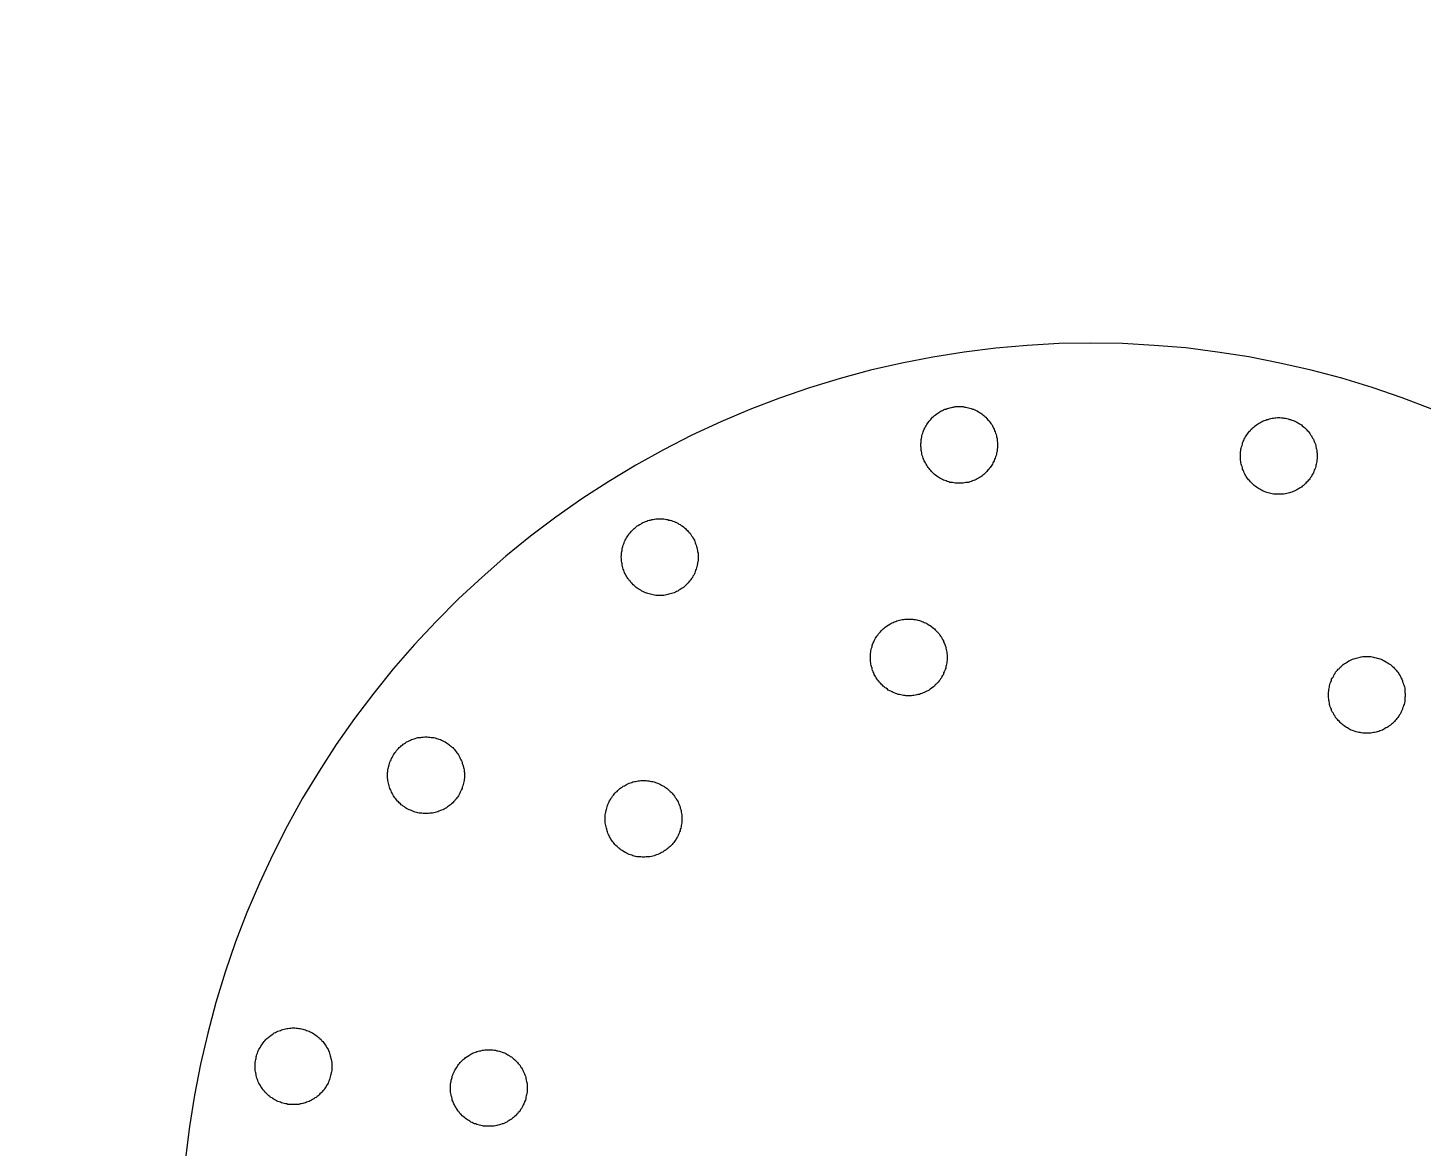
# Model space of a CAD drawing. Extents: x 1225654 to 1325654, y 924838 to 1022543.
# Drawn here: x 1267593 to 1268693, y 1012369 to 1013252 of the extents above; entities that cross this region are included whole.
import ezdxf

# ---------------------------------------------------------------- set-up
doc = ezdxf.new("R2010")
doc.units = 13

msp = doc.modelspace()

# ---------------------------------------------------------------- linework, layer by layer
msp.add_lwpolyline([(1260678.3, 924838.4), (1290630.1, 924838.4, 6.524121)], format="xyb", close=True)
msp.add_lwpolyline([(1260678.3, 924838.4), (1290630.1, 924838.4, 6.524121)], format="xyb", close=True)
msp.add_lwpolyline([(1268700.2, 1012951.2), (1268676.7, 1012960.2), (1268653.1, 1012968.3), (1268629.1, 1012975.7), (1268605, 1012982.2), (1268580.4, 1012987.7), (1268555.9, 1012992.6), (1268531.2, 1012996.4), (1268506.2, 1012999.6), (1268481.2, 1013001.6), (1268456.3, 1013003), (1268431.3, 1013003.4), (1268406.3, 1013003), (1268381.1, 1013001.6), (1268356.4, 1012999.4), (1268331.4, 1012996.4), (1268306.6, 1012992.4), (1268282.1, 1012987.7), (1268257.6, 1012982), (1268233.5, 1012975.5), (1268209.4, 1012968.1), (1268185.8, 1012960), (1268162.4, 1012951), (1268139.5, 1012941.3), (1268116.7, 1012930.7), (1268094.3, 1012919.3), (1268072.4, 1012907.1), (1268051.1, 1012894.3), (1268029.9, 1012880.6), (1268009.4, 1012866.2), (1267989.4, 1012851.1), (1267970, 1012835.4), (1267951.2, 1012818.9), (1267932.7, 1012801.8), (1267914.9, 1012784), (1267898, 1012765.8), (1267881.4, 1012746.9), (1267865.7, 1012727.3), (1267850.6, 1012707.5), (1267836.2, 1012686.8), (1267822.7, 1012665.9), (1267809.6, 1012644.5), (1267797.5, 1012622.5), (1267786.2, 1012600.2), (1267775.7, 1012577.5), (1267765.7, 1012554.5), (1267756.7, 1012531.2), (1267748.6, 1012507.3), (1267741.2, 1012483.4), (1267734.9, 1012459.1), (1267729.1, 1012434.9), (1267724.3, 1012410.3), (1267720.5, 1012385.5), (1267717.4, 1012360.6)])
for points in [[(1268357.7, 1012923.1), (1268357.7, 1012921.9), (1268357.7, 1012921.1), (1268357.5, 1012919.9), (1268357.5, 1012918.8), (1268357.3, 1012917.9), (1268357, 1012916.8), (1268356.8, 1012915.7), (1268356.6, 1012914.7), (1268356.1, 1012913.7), (1268355.9, 1012912.7), (1268355.4, 1012911.8), (1268355, 1012910.7), (1268354.6, 1012909.8), (1268354.1, 1012908.9), (1268353.7, 1012908), (1268353.2, 1012907.1), (1268352.5, 1012906.2), (1268351.8, 1012905.3), (1268351.2, 1012904.4), (1268350.8, 1012903.7), (1268349.8, 1012902.9), (1268349.2, 1012902.2), (1268348.5, 1012901.3), (1268347.8, 1012900.6), (1268346.9, 1012899.9), (1268346, 1012899.3), (1268345.3, 1012898.6), (1268344.4, 1012897.9), (1268343.6, 1012897.4), (1268342.6, 1012897), (1268341.7, 1012896.3), (1268340.8, 1012895.9), (1268339.7, 1012895.4), (1268338.8, 1012895), (1268337.9, 1012894.7), (1268336.8, 1012894.3), (1268335.9, 1012894.1), (1268334.8, 1012893.6), (1268333.8, 1012893.4), (1268332.8, 1012893.4), (1268331.6, 1012893.1), (1268330.7, 1012892.9), (1268329.6, 1012892.9), (1268328.5, 1012892.9), (1268327.6, 1012892.9), (1268326.5, 1012892.9), (1268325.3, 1012892.9), (1268324.4, 1012892.9), (1268323.3, 1012893.1), (1268322.2, 1012893.4), (1268321.3, 1012893.4), (1268320.1, 1012893.6), (1268319.3, 1012894.1), (1268318.1, 1012894.3), (1268317.2, 1012894.7), (1268316.1, 1012895), (1268315.2, 1012895.4), (1268314.3, 1012895.9), (1268313.2, 1012896.3), (1268312.2, 1012897), (1268311.4, 1012897.4), (1268310.5, 1012897.9), (1268309.8, 1012898.6), (1268308.9, 1012899.3), (1268308, 1012899.9), (1268307.3, 1012900.6), (1268306.4, 1012901.3), (1268305.7, 1012902.2), (1268305, 1012902.9), (1268304.4, 1012903.7), (1268303.7, 1012904.4), (1268303, 1012905.3), (1268302.4, 1012906.2), (1268301.9, 1012907.1), (1268301.3, 1012908), (1268300.8, 1012908.9), (1268300.4, 1012909.8), (1268299.9, 1012910.7), (1268299.4, 1012911.8), (1268299, 1012912.7), (1268298.8, 1012913.7), (1268298.3, 1012914.7), (1268298.1, 1012915.7), (1268297.9, 1012916.8), (1268297.7, 1012917.9), (1268297.4, 1012918.8), (1268297.4, 1012919.9), (1268297.4, 1012921.1), (1268297.2, 1012921.9), (1268297.2, 1012923.1), (1268297.2, 1012924.2), (1268297.4, 1012925.1), (1268297.4, 1012926.2), (1268297.4, 1012927.4), (1268297.7, 1012928.3), (1268297.9, 1012929.4), (1268298.1, 1012930.3), (1268298.3, 1012931.4), (1268298.8, 1012932.3), (1268299, 1012933.4), (1268299.4, 1012934.3), (1268299.9, 1012935.5), (1268300.4, 1012936.3), (1268300.8, 1012937.3), (1268301.3, 1012938.2), (1268301.9, 1012939.1), (1268302.4, 1012939.9), (1268303, 1012940.9), (1268303.7, 1012941.8), (1268304.4, 1012942.5), (1268305, 1012943.3), (1268305.7, 1012944), (1268306.4, 1012944.9), (1268307.3, 1012945.6), (1268308, 1012946.3), (1268308.9, 1012946.9), (1268309.8, 1012947.6), (1268310.5, 1012948.1), (1268311.4, 1012948.7), (1268312.2, 1012949.2), (1268313.2, 1012949.9), (1268314.3, 1012950.3), (1268315.2, 1012950.7), (1268316.1, 1012951.2), (1268317.2, 1012951.4), (1268318.1, 1012951.9), (1268319.3, 1012952.1), (1268320.1, 1012952.3), (1268321.3, 1012952.6), (1268322.2, 1012952.8), (1268323.3, 1012953), (1268324.4, 1012953.3), (1268325.3, 1012953.3), (1268326.5, 1012953.3), (1268327.6, 1012953.3), (1268328.5, 1012953.3), (1268329.6, 1012953.3), (1268330.7, 1012953.3), (1268331.6, 1012953), (1268332.8, 1012952.8), (1268333.8, 1012952.6), (1268334.8, 1012952.3), (1268335.9, 1012952.1), (1268336.8, 1012951.9), (1268337.9, 1012951.4), (1268338.8, 1012951.2), (1268339.7, 1012950.7), (1268340.8, 1012950.3), (1268341.7, 1012949.9), (1268342.6, 1012949.2), (1268343.6, 1012948.7), (1268344.4, 1012948.1), (1268345.3, 1012947.6), (1268346, 1012946.9), (1268346.9, 1012946.3), (1268347.8, 1012945.6), (1268348.5, 1012944.9), (1268349.2, 1012944), (1268349.8, 1012943.3), (1268350.8, 1012942.5), (1268351.2, 1012941.8), (1268351.8, 1012940.9), (1268352.5, 1012939.9), (1268353.2, 1012939.1), (1268353.7, 1012938.2), (1268354.1, 1012937.3), (1268354.6, 1012936.3), (1268355, 1012935.5), (1268355.4, 1012934.3), (1268355.9, 1012933.4), (1268356.1, 1012932.3), (1268356.6, 1012931.4), (1268356.8, 1012930.3), (1268357, 1012929.4), (1268357.3, 1012928.3), (1268357.5, 1012927.4), (1268357.5, 1012926.2), (1268357.7, 1012925.1), (1268357.7, 1012924.2), (1268357.7, 1012923.1), (1268357.7, 1012923.1)], [(1268609.7, 1012914.3), (1268609.7, 1012913.4), (1268609.7, 1012912.3), (1268609.5, 1012911.1), (1268609.5, 1012910.1), (1268609.2, 1012909.1), (1268609, 1012908), (1268608.8, 1012907.1), (1268608.6, 1012906), (1268608.4, 1012905.1), (1268607.9, 1012903.9), (1268607.5, 1012903.1), (1268607.2, 1012902.2), (1268606.8, 1012901), (1268606.1, 1012900.1), (1268605.6, 1012899.3), (1268605.2, 1012898.3), (1268604.6, 1012897.4), (1268603.9, 1012896.5), (1268603.4, 1012895.7), (1268602.7, 1012895), (1268602, 1012894.1), (1268601.2, 1012893.4), (1268600.5, 1012892.7), (1268599.8, 1012891.8), (1268598.9, 1012891.1), (1268598, 1012890.5), (1268597.4, 1012889.8), (1268596.4, 1012889.3), (1268595.5, 1012888.7), (1268594.6, 1012888.2), (1268593.8, 1012887.8), (1268592.8, 1012887.1), (1268591.7, 1012886.6), (1268590.8, 1012886.4), (1268589.9, 1012885.9), (1268588.8, 1012885.5), (1268587.9, 1012885.3), (1268586.8, 1012885.1), (1268585.9, 1012884.9), (1268584.7, 1012884.6), (1268583.6, 1012884.4), (1268582.7, 1012884.4), (1268581.6, 1012884.2), (1268580.4, 1012884.2), (1268579.6, 1012884.2), (1268578.4, 1012884.2), (1268577.3, 1012884.2), (1268576.4, 1012884.4), (1268575.3, 1012884.4), (1268574.2, 1012884.6), (1268573.2, 1012884.9), (1268572.2, 1012885.1), (1268571.2, 1012885.3), (1268570.1, 1012885.5), (1268569.2, 1012885.9), (1268568.1, 1012886.4), (1268567.2, 1012886.6), (1268566.3, 1012887.1), (1268565.4, 1012887.8), (1268564.5, 1012888.2), (1268563.6, 1012888.7), (1268562.7, 1012889.3), (1268561.8, 1012889.8), (1268560.9, 1012890.5), (1268560, 1012891.1), (1268559.3, 1012891.8), (1268558.4, 1012892.7), (1268557.8, 1012893.4), (1268557.1, 1012894.1), (1268556.4, 1012895), (1268555.7, 1012895.7), (1268555.1, 1012896.5), (1268554.4, 1012897.4), (1268553.9, 1012898.3), (1268553.2, 1012899.3), (1268552.8, 1012900.1), (1268552.3, 1012901), (1268551.9, 1012902.2), (1268551.5, 1012903.1), (1268551, 1012903.9), (1268550.8, 1012905.1), (1268550.6, 1012906), (1268550.1, 1012907.1), (1268549.9, 1012908), (1268549.6, 1012909.1), (1268549.6, 1012910.1), (1268549.4, 1012911.1), (1268549.4, 1012912.3), (1268549.2, 1012913.4), (1268549.2, 1012914.3), (1268549.2, 1012915.4), (1268549.4, 1012916.6), (1268549.4, 1012917.5), (1268549.6, 1012918.6), (1268549.6, 1012919.7), (1268549.9, 1012920.6), (1268550.1, 1012921.7), (1268550.6, 1012922.6), (1268550.8, 1012923.8), (1268551, 1012924.7), (1268551.5, 1012925.8), (1268551.9, 1012926.7), (1268552.3, 1012927.6), (1268552.8, 1012928.5), (1268553.2, 1012929.4), (1268553.9, 1012930.3), (1268554.4, 1012931.2), (1268555.1, 1012932.1), (1268555.7, 1012933), (1268556.4, 1012933.9), (1268557.1, 1012934.6), (1268557.8, 1012935.5), (1268558.4, 1012936.1), (1268559.3, 1012936.8), (1268560, 1012937.5), (1268560.9, 1012938.2), (1268561.8, 1012938.9), (1268562.7, 1012939.5), (1268563.6, 1012939.9), (1268564.5, 1012940.6), (1268565.4, 1012941.1), (1268566.3, 1012941.5), (1268567.2, 1012942), (1268568.1, 1012942.5), (1268569.2, 1012942.7), (1268570.1, 1012943.1), (1268571.2, 1012943.3), (1268572.2, 1012943.8), (1268573.2, 1012944), (1268574.2, 1012944.2), (1268575.3, 1012944.2), (1268576.4, 1012944.5), (1268577.3, 1012944.5), (1268578.4, 1012944.7), (1268579.6, 1012944.7), (1268580.4, 1012944.7), (1268581.6, 1012944.5), (1268582.7, 1012944.5), (1268583.6, 1012944.2), (1268584.7, 1012944.2), (1268585.9, 1012944), (1268586.8, 1012943.8), (1268587.9, 1012943.3), (1268588.8, 1012943.1), (1268589.9, 1012942.7), (1268590.8, 1012942.5), (1268591.7, 1012942), (1268592.8, 1012941.5), (1268593.8, 1012941.1), (1268594.6, 1012940.6), (1268595.5, 1012939.9), (1268596.4, 1012939.5), (1268597.4, 1012938.9), (1268598, 1012938.2), (1268598.9, 1012937.5), (1268599.8, 1012936.8), (1268600.5, 1012936.1), (1268601.2, 1012935.5), (1268602, 1012934.6), (1268602.7, 1012933.9), (1268603.4, 1012933), (1268603.9, 1012932.1), (1268604.6, 1012931.2), (1268605.2, 1012930.3), (1268605.6, 1012929.4), (1268606.1, 1012928.5), (1268606.8, 1012927.6), (1268607.2, 1012926.7), (1268607.5, 1012925.8), (1268607.9, 1012924.7), (1268608.4, 1012923.8), (1268608.6, 1012922.6), (1268608.8, 1012921.7), (1268609, 1012920.6), (1268609.2, 1012919.7), (1268609.5, 1012918.6), (1268609.5, 1012917.5), (1268609.7, 1012916.6), (1268609.7, 1012915.4), (1268609.7, 1012914.3), (1268609.7, 1012914.3)], [(1268121.5, 1012834.7), (1268121.5, 1012833.5), (1268121.5, 1012832.6), (1268121.5, 1012831.5), (1268121.2, 1012830.4), (1268121, 1012829.5), (1268120.8, 1012828.4), (1268120.6, 1012827.2), (1268120.3, 1012826.3), (1268120.1, 1012825.2), (1268119.6, 1012824.3), (1268119.2, 1012823.4), (1268119, 1012822.3), (1268118.6, 1012821.4), (1268118.1, 1012820.5), (1268117.4, 1012819.6), (1268117, 1012818.7), (1268116.3, 1012817.8), (1268115.8, 1012816.9), (1268115.2, 1012816), (1268114.5, 1012815.3), (1268113.8, 1012814.4), (1268113.1, 1012813.8), (1268112.2, 1012812.8), (1268111.6, 1012812.2), (1268110.7, 1012811.5), (1268110, 1012810.8), (1268109.1, 1012810.2), (1268108.2, 1012809.7), (1268107.3, 1012809), (1268106.4, 1012808.6), (1268105.5, 1012807.9), (1268104.6, 1012807.4), (1268103.7, 1012807), (1268102.6, 1012806.6), (1268101.6, 1012806.3), (1268100.6, 1012805.9), (1268099.6, 1012805.6), (1268098.5, 1012805.4), (1268097.6, 1012805.2), (1268096.5, 1012805), (1268095.6, 1012804.7), (1268094.4, 1012804.5), (1268093.4, 1012804.5), (1268092.4, 1012804.5), (1268091.3, 1012804.5), (1268090.2, 1012804.5), (1268089.3, 1012804.5), (1268088.2, 1012804.5), (1268087.1, 1012804.7), (1268086.2, 1012805), (1268085, 1012805.2), (1268083.9, 1012805.4), (1268083, 1012805.6), (1268081.9, 1012805.9), (1268081, 1012806.3), (1268080, 1012806.6), (1268079, 1012807), (1268078, 1012807.4), (1268077.1, 1012807.9), (1268076.3, 1012808.6), (1268075.4, 1012809), (1268074.4, 1012809.7), (1268073.5, 1012810.2), (1268072.7, 1012810.8), (1268071.8, 1012811.5), (1268071.1, 1012812.2), (1268070.4, 1012812.8), (1268069.5, 1012813.8), (1268068.8, 1012814.4), (1268068.2, 1012815.3), (1268067.5, 1012816), (1268066.8, 1012816.9), (1268066.1, 1012817.8), (1268065.7, 1012818.7), (1268065, 1012819.6), (1268064.6, 1012820.5), (1268064.1, 1012821.4), (1268063.6, 1012822.3), (1268063.2, 1012823.4), (1268063, 1012824.3), (1268062.5, 1012825.2), (1268062.3, 1012826.3), (1268061.9, 1012827.2), (1268061.6, 1012828.4), (1268061.6, 1012829.5), (1268061.4, 1012830.4), (1268061.2, 1012831.5), (1268061.2, 1012832.6), (1268061.2, 1012833.5), (1268061, 1012834.7), (1268061.2, 1012835.8), (1268061.2, 1012836.7), (1268061.2, 1012837.8), (1268061.4, 1012839), (1268061.6, 1012839.8), (1268061.6, 1012841), (1268061.9, 1012842.1), (1268062.3, 1012843), (1268062.5, 1012844.1), (1268063, 1012845), (1268063.2, 1012845.9), (1268063.6, 1012847), (1268064.1, 1012847.9), (1268064.6, 1012848.8), (1268065, 1012849.8), (1268065.7, 1012850.6), (1268066.1, 1012851.5), (1268066.8, 1012852.4), (1268067.5, 1012853.4), (1268068.2, 1012854), (1268068.8, 1012854.9), (1268069.5, 1012855.6), (1268070.4, 1012856.5), (1268071.1, 1012857.1), (1268071.8, 1012857.8), (1268072.7, 1012858.5), (1268073.5, 1012859.2), (1268074.4, 1012859.7), (1268075.4, 1012860.3), (1268076.3, 1012860.7), (1268077.1, 1012861.4), (1268078, 1012861.9), (1268079, 1012862.3), (1268080, 1012862.8), (1268081, 1012863), (1268081.9, 1012863.5), (1268083, 1012863.7), (1268083.9, 1012863.9), (1268085, 1012864.2), (1268086.2, 1012864.3), (1268087.1, 1012864.6), (1268088.2, 1012864.8), (1268089.3, 1012864.8), (1268090.2, 1012864.8), (1268091.3, 1012864.8), (1268092.4, 1012864.8), (1268093.4, 1012864.8), (1268094.4, 1012864.8), (1268095.6, 1012864.6), (1268096.5, 1012864.3), (1268097.6, 1012864.2), (1268098.5, 1012863.9), (1268099.6, 1012863.7), (1268100.6, 1012863.5), (1268101.6, 1012863), (1268102.6, 1012862.8), (1268103.7, 1012862.3), (1268104.6, 1012861.9), (1268105.5, 1012861.4), (1268106.4, 1012860.7), (1268107.3, 1012860.3), (1268108.2, 1012859.7), (1268109.1, 1012859.2), (1268110, 1012858.5), (1268110.7, 1012857.8), (1268111.6, 1012857.1), (1268112.2, 1012856.5), (1268113.1, 1012855.6), (1268113.8, 1012854.9), (1268114.5, 1012854), (1268115.2, 1012853.4), (1268115.8, 1012852.4), (1268116.3, 1012851.5), (1268117, 1012850.6), (1268117.4, 1012849.8), (1268118.1, 1012848.8), (1268118.6, 1012847.9), (1268119, 1012847), (1268119.2, 1012845.9), (1268119.6, 1012845), (1268120.1, 1012844.1), (1268120.3, 1012843), (1268120.6, 1012842.1), (1268120.8, 1012841), (1268121, 1012839.8), (1268121.2, 1012839), (1268121.5, 1012837.8), (1268121.5, 1012836.7), (1268121.5, 1012835.8), (1268121.5, 1012834.7), (1268121.5, 1012834.7)], [(1268317.9, 1012755.5), (1268317.9, 1012754.6), (1268317.9, 1012753.4), (1268317.7, 1012752.3), (1268317.7, 1012751.4), (1268317.4, 1012750.3), (1268317.2, 1012749.2), (1268317, 1012748.3), (1268316.8, 1012747.1), (1268316.5, 1012746.3), (1268316.1, 1012745.1), (1268315.7, 1012744.2), (1268315.2, 1012743.3), (1268315, 1012742.2), (1268314.3, 1012741.3), (1268313.8, 1012740.4), (1268313.4, 1012739.5), (1268312.7, 1012738.6), (1268312.1, 1012737.7), (1268311.6, 1012737), (1268310.9, 1012736.1), (1268310.2, 1012735.2), (1268309.3, 1012734.5), (1268308.6, 1012733.9), (1268308, 1012732.9), (1268307.1, 1012732.3), (1268306.2, 1012731.6), (1268305.5, 1012731.2), (1268304.6, 1012730.5), (1268303.7, 1012729.8), (1268302.8, 1012729.3), (1268301.9, 1012728.9), (1268301, 1012728.4), (1268299.9, 1012728), (1268299, 1012727.6), (1268298.1, 1012727.1), (1268297, 1012726.7), (1268296.1, 1012726.4), (1268294.9, 1012726.2), (1268294.1, 1012726), (1268292.9, 1012725.7), (1268291.8, 1012725.5), (1268290.9, 1012725.5), (1268289.8, 1012725.3), (1268288.6, 1012725.3), (1268287.7, 1012725.3), (1268286.6, 1012725.3), (1268285.5, 1012725.3), (1268284.6, 1012725.5), (1268283.5, 1012725.5), (1268282.4, 1012725.7), (1268281.4, 1012726), (1268280.3, 1012726.2), (1268279.4, 1012726.4), (1268278.3, 1012726.7), (1268277.4, 1012727.1), (1268276.3, 1012727.6), (1268275.4, 1012728), (1268274.5, 1012728.4), (1268273.6, 1012728.9), (1268272.7, 1012729.3), (1268271.5, 1012729.8), (1268270.9, 1012730.5), (1268269.9, 1012731.2), (1268269.1, 1012731.6), (1268268.2, 1012732.3), (1268267.5, 1012732.9), (1268266.6, 1012733.9), (1268265.9, 1012734.5), (1268265.3, 1012735.2), (1268264.6, 1012736.1), (1268263.9, 1012737), (1268263.2, 1012737.7), (1268262.5, 1012738.6), (1268262.1, 1012739.5), (1268261.4, 1012740.4), (1268261, 1012741.3), (1268260.5, 1012742.2), (1268260.1, 1012743.3), (1268259.6, 1012744.2), (1268259.1, 1012745.1), (1268258.9, 1012746.3), (1268258.7, 1012747.1), (1268258.3, 1012748.3), (1268258.1, 1012749.2), (1268257.8, 1012750.3), (1268257.8, 1012751.4), (1268257.6, 1012752.3), (1268257.6, 1012753.4), (1268257.4, 1012754.6), (1268257.4, 1012755.5), (1268257.4, 1012756.6), (1268257.6, 1012757.7), (1268257.6, 1012758.6), (1268257.8, 1012759.8), (1268257.8, 1012760.8), (1268258.1, 1012761.8), (1268258.3, 1012762.9), (1268258.7, 1012763.8), (1268258.9, 1012764.9), (1268259.1, 1012765.8), (1268259.6, 1012767), (1268260.1, 1012767.8), (1268260.5, 1012768.7), (1268261, 1012769.6), (1268261.4, 1012770.8), (1268262.1, 1012771.6), (1268262.5, 1012772.3), (1268263.2, 1012773.2), (1268263.9, 1012774.2), (1268264.6, 1012775), (1268265.3, 1012775.7), (1268265.9, 1012776.6), (1268266.6, 1012777.3), (1268267.5, 1012778), (1268268.2, 1012778.6), (1268269.1, 1012779.3), (1268269.9, 1012780), (1268270.9, 1012780.7), (1268271.5, 1012781.1), (1268272.7, 1012781.8), (1268273.6, 1012782.2), (1268274.5, 1012782.7), (1268275.4, 1012783.1), (1268276.3, 1012783.6), (1268277.4, 1012784), (1268278.3, 1012784.3), (1268279.4, 1012784.7), (1268280.3, 1012785), (1268281.4, 1012785.2), (1268282.4, 1012785.4), (1268283.5, 1012785.4), (1268284.6, 1012785.6), (1268285.5, 1012785.6), (1268286.6, 1012785.8), (1268287.7, 1012785.8), (1268288.6, 1012785.8), (1268289.8, 1012785.6), (1268290.9, 1012785.6), (1268291.8, 1012785.4), (1268292.9, 1012785.4), (1268294.1, 1012785.2), (1268294.9, 1012785), (1268296.1, 1012784.7), (1268297, 1012784.3), (1268298.1, 1012784), (1268299, 1012783.6), (1268299.9, 1012783.1), (1268301, 1012782.7), (1268301.9, 1012782.2), (1268302.8, 1012781.8), (1268303.7, 1012781.1), (1268304.6, 1012780.7), (1268305.5, 1012780), (1268306.2, 1012779.3), (1268307.1, 1012778.6), (1268308, 1012778), (1268308.6, 1012777.3), (1268309.3, 1012776.6), (1268310.2, 1012775.7), (1268310.9, 1012775), (1268311.6, 1012774.2), (1268312.1, 1012773.2), (1268312.7, 1012772.3), (1268313.4, 1012771.6), (1268313.8, 1012770.8), (1268314.3, 1012769.6), (1268315, 1012768.7), (1268315.2, 1012767.8), (1268315.7, 1012767), (1268316.1, 1012765.8), (1268316.5, 1012764.9), (1268316.8, 1012763.8), (1268317, 1012762.9), (1268317.2, 1012761.8), (1268317.4, 1012760.8), (1268317.7, 1012759.8), (1268317.7, 1012758.6), (1268317.9, 1012757.7), (1268317.9, 1012756.6), (1268317.9, 1012755.5), (1268317.9, 1012755.5)], [(1268679.3, 1012726), (1268679.3, 1012724.8), (1268679, 1012724), (1268679, 1012722.8), (1268678.8, 1012721.7), (1268678.8, 1012720.8), (1268678.6, 1012719.7), (1268678.3, 1012718.5), (1268677.9, 1012717.7), (1268677.7, 1012716.5), (1268677.2, 1012715.6), (1268677, 1012714.7), (1268676.5, 1012713.6), (1268676.1, 1012712.7), (1268675.7, 1012711.8), (1268675.2, 1012710.9), (1268674.5, 1012710), (1268674.1, 1012709.1), (1268673.4, 1012708.2), (1268672.7, 1012707.3), (1268672.1, 1012706.7), (1268671.4, 1012705.7), (1268670.7, 1012705.1), (1268670, 1012704.1), (1268669.1, 1012703.5), (1268668.5, 1012702.8), (1268667.5, 1012702.1), (1268666.6, 1012701.5), (1268665.8, 1012700.8), (1268664.9, 1012700.3), (1268663.9, 1012699.9), (1268663, 1012699.2), (1268662.2, 1012698.8), (1268661.3, 1012698.3), (1268660.3, 1012697.9), (1268659.2, 1012697.6), (1268658.3, 1012697.2), (1268657.2, 1012696.9), (1268656.3, 1012696.7), (1268655.1, 1012696.3), (1268654.3, 1012696.3), (1268653.1, 1012696.1), (1268652, 1012695.9), (1268651.1, 1012695.9), (1268650, 1012695.9), (1268648.9, 1012695.9), (1268647.9, 1012695.9), (1268646.9, 1012695.9), (1268645.7, 1012695.9), (1268644.6, 1012696.1), (1268643.7, 1012696.3), (1268642.6, 1012696.3), (1268641.7, 1012696.7), (1268640.6, 1012696.9), (1268639.7, 1012697.2), (1268638.5, 1012697.6), (1268637.6, 1012697.9), (1268636.7, 1012698.3), (1268635.6, 1012698.8), (1268634.7, 1012699.2), (1268633.8, 1012699.9), (1268632.9, 1012700.3), (1268632, 1012700.8), (1268631.1, 1012701.5), (1268630.2, 1012702.1), (1268629.5, 1012702.8), (1268628.6, 1012703.5), (1268627.9, 1012704.1), (1268627.3, 1012705.1), (1268626.4, 1012705.7), (1268625.7, 1012706.7), (1268625, 1012707.3), (1268624.3, 1012708.2), (1268623.9, 1012709.1), (1268623.2, 1012710), (1268622.8, 1012710.9), (1268622.3, 1012711.8), (1268621.7, 1012712.7), (1268621.2, 1012713.6), (1268621, 1012714.7), (1268620.5, 1012715.6), (1268620.1, 1012716.5), (1268619.8, 1012717.7), (1268619.6, 1012718.5), (1268619.4, 1012719.7), (1268619.2, 1012720.8), (1268619, 1012721.7), (1268619, 1012722.8), (1268618.7, 1012724), (1268618.7, 1012724.8), (1268618.7, 1012726), (1268618.7, 1012727.1), (1268618.7, 1012728), (1268619, 1012729.1), (1268619, 1012730.3), (1268619.2, 1012731.2), (1268619.4, 1012732.3), (1268619.6, 1012733.2), (1268619.8, 1012734.3), (1268620.1, 1012735.2), (1268620.5, 1012736.3), (1268621, 1012737.2), (1268621.2, 1012738.4), (1268621.7, 1012739.2), (1268622.3, 1012740.1), (1268622.8, 1012741.1), (1268623.2, 1012742), (1268623.9, 1012742.8), (1268624.3, 1012743.8), (1268625, 1012744.7), (1268625.7, 1012745.4), (1268626.4, 1012746.3), (1268627.3, 1012746.9), (1268627.9, 1012747.8), (1268628.6, 1012748.5), (1268629.5, 1012749.2), (1268630.2, 1012749.9), (1268631.1, 1012750.5), (1268632, 1012751), (1268632.9, 1012751.6), (1268633.8, 1012752.1), (1268634.7, 1012752.8), (1268635.6, 1012753.2), (1268636.7, 1012753.6), (1268637.6, 1012754.1), (1268638.5, 1012754.3), (1268639.7, 1012754.8), (1268640.6, 1012755), (1268641.7, 1012755.2), (1268642.6, 1012755.5), (1268643.7, 1012755.7), (1268644.6, 1012755.9), (1268645.7, 1012756.2), (1268646.9, 1012756.2), (1268647.9, 1012756.2), (1268648.9, 1012756.2), (1268650, 1012756.2), (1268651.1, 1012756.2), (1268652, 1012756.2), (1268653.1, 1012755.9), (1268654.3, 1012755.7), (1268655.1, 1012755.5), (1268656.3, 1012755.2), (1268657.2, 1012755), (1268658.3, 1012754.8), (1268659.2, 1012754.3), (1268660.3, 1012754.1), (1268661.3, 1012753.6), (1268662.2, 1012753.2), (1268663, 1012752.8), (1268663.9, 1012752.1), (1268664.9, 1012751.6), (1268665.8, 1012751), (1268666.6, 1012750.5), (1268667.5, 1012749.9), (1268668.5, 1012749.2), (1268669.1, 1012748.5), (1268670, 1012747.8), (1268670.7, 1012746.9), (1268671.4, 1012746.3), (1268672.1, 1012745.4), (1268672.7, 1012744.7), (1268673.4, 1012743.8), (1268674.1, 1012742.8), (1268674.5, 1012742), (1268675.2, 1012741.1), (1268675.7, 1012740.1), (1268676.1, 1012739.2), (1268676.5, 1012738.4), (1268677, 1012737.2), (1268677.2, 1012736.3), (1268677.7, 1012735.2), (1268677.9, 1012734.3), (1268678.3, 1012733.2), (1268678.6, 1012732.3), (1268678.8, 1012731.2), (1268678.8, 1012730.3), (1268679, 1012729.1), (1268679, 1012728), (1268679.3, 1012727.1), (1268679.3, 1012726), (1268679.3, 1012726)], [(1267937.2, 1012662.5), (1267937.2, 1012661.6), (1267937.2, 1012660.5), (1267937, 1012659.4), (1267937, 1012658.5), (1267936.8, 1012657.3), (1267936.5, 1012656.3), (1267936.3, 1012655.3), (1267936.1, 1012654.2), (1267935.6, 1012653.3), (1267935.4, 1012652.2), (1267934.9, 1012651.3), (1267934.5, 1012650.4), (1267934, 1012649.3), (1267933.6, 1012648.4), (1267933.2, 1012647.5), (1267932.5, 1012646.5), (1267932, 1012645.7), (1267931.3, 1012644.8), (1267930.7, 1012644.1), (1267930, 1012643.2), (1267929.3, 1012642.3), (1267928.6, 1012641.6), (1267928, 1012640.9), (1267927, 1012640), (1267926.4, 1012639.3), (1267925.5, 1012638.7), (1267924.6, 1012638.3), (1267923.9, 1012637.6), (1267923, 1012636.9), (1267922.1, 1012636.4), (1267921.2, 1012636), (1267920.1, 1012635.3), (1267919.2, 1012635.1), (1267918.3, 1012634.7), (1267917.2, 1012634.2), (1267916.2, 1012633.7), (1267915.2, 1012633.5), (1267914.2, 1012633.3), (1267913.1, 1012633.1), (1267912.2, 1012632.8), (1267911.1, 1012632.6), (1267910, 1012632.6), (1267909, 1012632.4), (1267908, 1012632.4), (1267906.8, 1012632.4), (1267905.9, 1012632.4), (1267904.8, 1012632.4), (1267903.7, 1012632.6), (1267902.8, 1012632.6), (1267901.6, 1012632.8), (1267900.5, 1012633.1), (1267899.6, 1012633.3), (1267898.5, 1012633.5), (1267897.6, 1012633.7), (1267896.5, 1012634.2), (1267895.6, 1012634.7), (1267894.6, 1012635.1), (1267893.8, 1012635.3), (1267892.6, 1012636), (1267891.7, 1012636.4), (1267890.8, 1012636.9), (1267890, 1012637.6), (1267889, 1012638.3), (1267888.4, 1012638.7), (1267887.4, 1012639.3), (1267886.8, 1012640), (1267885.9, 1012640.9), (1267885.2, 1012641.6), (1267884.5, 1012642.3), (1267883.6, 1012643.2), (1267883.2, 1012644.1), (1267882.5, 1012644.8), (1267881.8, 1012645.7), (1267881.2, 1012646.5), (1267880.7, 1012647.5), (1267880.2, 1012648.4), (1267879.8, 1012649.3), (1267879.4, 1012650.4), (1267878.9, 1012651.3), (1267878.5, 1012652.2), (1267878.2, 1012653.3), (1267877.8, 1012654.2), (1267877.6, 1012655.3), (1267877.3, 1012656.3), (1267877.1, 1012657.3), (1267876.9, 1012658.5), (1267876.9, 1012659.4), (1267876.6, 1012660.5), (1267876.6, 1012661.6), (1267876.6, 1012662.5), (1267876.6, 1012663.7), (1267876.6, 1012664.8), (1267876.9, 1012665.7), (1267876.9, 1012666.8), (1267877.1, 1012667.9), (1267877.3, 1012668.8), (1267877.6, 1012670), (1267877.8, 1012670.9), (1267878.2, 1012672), (1267878.5, 1012672.9), (1267878.9, 1012674), (1267879.4, 1012674.9), (1267879.8, 1012675.8), (1267880.2, 1012676.7), (1267880.7, 1012677.6), (1267881.2, 1012678.7), (1267881.8, 1012679.4), (1267882.5, 1012680.3), (1267883.2, 1012681.2), (1267883.6, 1012682.1), (1267884.5, 1012682.8), (1267885.2, 1012683.7), (1267885.9, 1012684.4), (1267886.8, 1012685.1), (1267887.4, 1012685.7), (1267888.4, 1012686.4), (1267889, 1012687.1), (1267890, 1012687.7), (1267890.8, 1012688.2), (1267891.7, 1012688.9), (1267892.6, 1012689.3), (1267893.8, 1012689.7), (1267894.6, 1012690.2), (1267895.6, 1012690.7), (1267896.5, 1012691.1), (1267897.6, 1012691.3), (1267898.5, 1012691.6), (1267899.6, 1012692), (1267900.5, 1012692.3), (1267901.6, 1012692.5), (1267902.8, 1012692.5), (1267903.7, 1012692.7), (1267904.8, 1012692.7), (1267905.9, 1012692.9), (1267906.8, 1012692.9), (1267908, 1012692.9), (1267909, 1012692.7), (1267910, 1012692.7), (1267911.1, 1012692.5), (1267912.2, 1012692.5), (1267913.1, 1012692.3), (1267914.2, 1012692), (1267915.2, 1012691.6), (1267916.2, 1012691.3), (1267917.2, 1012691.1), (1267918.3, 1012690.7), (1267919.2, 1012690.2), (1267920.1, 1012689.7), (1267921.2, 1012689.3), (1267922.1, 1012688.9), (1267923, 1012688.2), (1267923.9, 1012687.7), (1267924.6, 1012687.1), (1267925.5, 1012686.4), (1267926.4, 1012685.7), (1267927, 1012685.1), (1267928, 1012684.4), (1267928.6, 1012683.7), (1267929.3, 1012682.8), (1267930, 1012682.1), (1267930.7, 1012681.2), (1267931.3, 1012680.3), (1267932, 1012679.4), (1267932.5, 1012678.7), (1267933.2, 1012677.6), (1267933.6, 1012676.7), (1267934, 1012675.8), (1267934.5, 1012674.9), (1267934.9, 1012674), (1267935.4, 1012672.9), (1267935.6, 1012672), (1267936.1, 1012670.9), (1267936.3, 1012670), (1267936.5, 1012668.8), (1267936.8, 1012667.9), (1267937, 1012666.8), (1267937, 1012665.7), (1267937.2, 1012664.8), (1267937.2, 1012663.7), (1267937.2, 1012662.5), (1267937.2, 1012662.5)], [(1268108.6, 1012628.4), (1268108.6, 1012627.2), (1268108.6, 1012626.1), (1268108.6, 1012625.2), (1268108.4, 1012624.1), (1268108.2, 1012622.9), (1268108.2, 1012622), (1268107.8, 1012620.9), (1268107.5, 1012620), (1268107.3, 1012618.9), (1268106.8, 1012618), (1268106.6, 1012616.9), (1268106.2, 1012616), (1268105.7, 1012615), (1268105.2, 1012614.1), (1268104.6, 1012613), (1268104.2, 1012612.1), (1268103.5, 1012611.2), (1268103, 1012610.5), (1268102.3, 1012609.7), (1268101.6, 1012608.8), (1268101, 1012608.1), (1268100.3, 1012607.2), (1268099.4, 1012606.5), (1268098.7, 1012605.8), (1268097.9, 1012605.2), (1268097.2, 1012604.5), (1268096.3, 1012603.8), (1268095.4, 1012603.2), (1268094.4, 1012602.7), (1268093.6, 1012602), (1268092.7, 1012601.6), (1268091.8, 1012601.1), (1268090.8, 1012600.6), (1268089.8, 1012600.2), (1268088.8, 1012599.8), (1268087.9, 1012599.6), (1268086.8, 1012599.1), (1268085.9, 1012598.9), (1268084.8, 1012598.6), (1268083.6, 1012598.4), (1268082.8, 1012598.4), (1268081.6, 1012598.2), (1268080.5, 1012598.2), (1268079.6, 1012598), (1268078.5, 1012598), (1268077.4, 1012598), (1268076.4, 1012598.2), (1268075.4, 1012598.2), (1268074.2, 1012598.4), (1268073.3, 1012598.4), (1268072.2, 1012598.6), (1268071.3, 1012598.9), (1268070.2, 1012599.1), (1268069.3, 1012599.6), (1268068.2, 1012599.8), (1268067.2, 1012600.2), (1268066.1, 1012600.6), (1268065.2, 1012601.1), (1268064.3, 1012601.6), (1268063.4, 1012602), (1268062.5, 1012602.7), (1268061.6, 1012603.2), (1268060.7, 1012603.8), (1268059.8, 1012604.5), (1268059.1, 1012605.2), (1268058.3, 1012605.8), (1268057.6, 1012606.5), (1268056.7, 1012607.2), (1268056, 1012608.1), (1268055.3, 1012608.8), (1268054.7, 1012609.7), (1268054, 1012610.5), (1268053.5, 1012611.2), (1268052.8, 1012612.1), (1268052.4, 1012613), (1268051.7, 1012614.1), (1268051.3, 1012615), (1268050.8, 1012616), (1268050.4, 1012616.9), (1268050.2, 1012618), (1268049.7, 1012618.9), (1268049.5, 1012620), (1268049.2, 1012620.9), (1268049, 1012622), (1268048.8, 1012622.9), (1268048.6, 1012624.1), (1268048.3, 1012625.2), (1268048.3, 1012626.1), (1268048.3, 1012627.2), (1268048.3, 1012628.4), (1268048.3, 1012629.2), (1268048.3, 1012630.4), (1268048.3, 1012631.5), (1268048.6, 1012632.4), (1268048.8, 1012633.5), (1268049, 1012634.7), (1268049.2, 1012635.6), (1268049.5, 1012636.7), (1268049.7, 1012637.6), (1268050.2, 1012638.7), (1268050.4, 1012639.6), (1268050.8, 1012640.5), (1268051.3, 1012641.6), (1268051.7, 1012642.5), (1268052.4, 1012643.4), (1268052.8, 1012644.3), (1268053.5, 1012645.2), (1268054, 1012646.1), (1268054.7, 1012646.8), (1268055.3, 1012647.7), (1268056, 1012648.6), (1268056.7, 1012649.3), (1268057.6, 1012649.9), (1268058.3, 1012650.6), (1268059.1, 1012651.5), (1268059.8, 1012652.2), (1268060.7, 1012652.7), (1268061.6, 1012653.3), (1268062.5, 1012654), (1268063.4, 1012654.4), (1268064.3, 1012654.9), (1268065.2, 1012655.3), (1268066.1, 1012655.8), (1268067.2, 1012656.3), (1268068.2, 1012656.7), (1268069.3, 1012656.9), (1268070.2, 1012657.3), (1268071.3, 1012657.6), (1268072.2, 1012657.8), (1268073.3, 1012658), (1268074.2, 1012658.3), (1268075.4, 1012658.3), (1268076.4, 1012658.5), (1268077.4, 1012658.5), (1268078.5, 1012658.5), (1268079.6, 1012658.5), (1268080.5, 1012658.5), (1268081.6, 1012658.3), (1268082.8, 1012658.3), (1268083.6, 1012658), (1268084.8, 1012657.8), (1268085.9, 1012657.6), (1268086.8, 1012657.3), (1268087.9, 1012656.9), (1268088.8, 1012656.7), (1268089.8, 1012656.3), (1268090.8, 1012655.8), (1268091.8, 1012655.3), (1268092.7, 1012654.9), (1268093.6, 1012654.4), (1268094.4, 1012654), (1268095.4, 1012653.3), (1268096.3, 1012652.7), (1268097.2, 1012652.2), (1268097.9, 1012651.5), (1268098.7, 1012650.6), (1268099.4, 1012649.9), (1268100.3, 1012649.3), (1268101, 1012648.6), (1268101.6, 1012647.7), (1268102.3, 1012646.8), (1268103, 1012646.1), (1268103.5, 1012645.2), (1268104.2, 1012644.3), (1268104.6, 1012643.4), (1268105.2, 1012642.5), (1268105.7, 1012641.6), (1268106.2, 1012640.5), (1268106.6, 1012639.6), (1268106.8, 1012638.7), (1268107.3, 1012637.6), (1268107.5, 1012636.7), (1268107.8, 1012635.6), (1268108.2, 1012634.7), (1268108.2, 1012633.5), (1268108.4, 1012632.4), (1268108.6, 1012631.5), (1268108.6, 1012630.4), (1268108.6, 1012629.2), (1268108.6, 1012628.4), (1268108.6, 1012628.4)], [(1267832.6, 1012433), (1267832.6, 1012432.1), (1267832.6, 1012431), (1267832.6, 1012429.9), (1267832.4, 1012428.7), (1267832.1, 1012427.9), (1267831.9, 1012426.7), (1267831.7, 1012425.8), (1267831.4, 1012424.7), (1267831.2, 1012423.8), (1267830.8, 1012422.7), (1267830.5, 1012421.8), (1267830.1, 1012420.9), (1267829.7, 1012419.8), (1267829.2, 1012418.9), (1267828.5, 1012417.9), (1267828.1, 1012417.1), (1267827.4, 1012416.2), (1267826.9, 1012415.3), (1267826.3, 1012414.3), (1267825.6, 1012413.7), (1267824.9, 1012412.8), (1267824.2, 1012412.1), (1267823.3, 1012411.4), (1267822.7, 1012410.5), (1267821.8, 1012409.9), (1267821.1, 1012409.2), (1267820.2, 1012408.5), (1267819.3, 1012408.1), (1267818.4, 1012407.4), (1267817.5, 1012407), (1267816.6, 1012406.5), (1267815.7, 1012405.8), (1267814.8, 1012405.4), (1267813.7, 1012405.1), (1267812.7, 1012404.7), (1267811.9, 1012404.2), (1267810.7, 1012404), (1267809.8, 1012403.8), (1267808.7, 1012403.5), (1267807.6, 1012403.4), (1267806.7, 1012403.1), (1267805.5, 1012403.1), (1267804.5, 1012402.9), (1267803.5, 1012402.9), (1267802.4, 1012402.9), (1267801.3, 1012402.9), (1267800.4, 1012402.9), (1267799.3, 1012403.1), (1267798.1, 1012403.1), (1267797.3, 1012403.4), (1267796.1, 1012403.5), (1267795.2, 1012403.8), (1267794.1, 1012404), (1267793, 1012404.2), (1267792.1, 1012404.7), (1267791.1, 1012405.1), (1267790.1, 1012405.4), (1267789.1, 1012405.8), (1267788.2, 1012406.5), (1267787.3, 1012407), (1267786.5, 1012407.4), (1267785.5, 1012408.1), (1267784.6, 1012408.5), (1267783.7, 1012409.2), (1267783.1, 1012409.9), (1267782.2, 1012410.5), (1267781.5, 1012411.4), (1267780.6, 1012412.1), (1267779.9, 1012412.8), (1267779.3, 1012413.7), (1267778.6, 1012414.3), (1267777.9, 1012415.3), (1267777.4, 1012416.2), (1267776.7, 1012417.1), (1267776.3, 1012417.9), (1267775.7, 1012418.9), (1267775.2, 1012419.8), (1267774.7, 1012420.9), (1267774.3, 1012421.8), (1267774.1, 1012422.7), (1267773.6, 1012423.8), (1267773.4, 1012424.7), (1267773.1, 1012425.8), (1267772.9, 1012426.7), (1267772.7, 1012427.9), (1267772.5, 1012428.7), (1267772.3, 1012429.9), (1267772.3, 1012431), (1267772.3, 1012432.1), (1267772.3, 1012433), (1267772.3, 1012434.2), (1267772.3, 1012435.3), (1267772.3, 1012436.2), (1267772.5, 1012437.3), (1267772.7, 1012438.5), (1267772.9, 1012439.3), (1267773.1, 1012440.5), (1267773.4, 1012441.4), (1267773.6, 1012442.5), (1267774.1, 1012443.4), (1267774.3, 1012444.5), (1267774.7, 1012445.4), (1267775.2, 1012446.3), (1267775.7, 1012447.2), (1267776.3, 1012448.1), (1267776.7, 1012449), (1267777.4, 1012449.9), (1267777.9, 1012450.8), (1267778.6, 1012451.7), (1267779.3, 1012452.6), (1267779.9, 1012453.3), (1267780.6, 1012454.2), (1267781.5, 1012454.9), (1267782.2, 1012455.5), (1267783.1, 1012456.2), (1267783.7, 1012456.9), (1267784.6, 1012457.5), (1267785.5, 1012458.2), (1267786.5, 1012458.7), (1267787.3, 1012459.4), (1267788.2, 1012459.8), (1267789.1, 1012460.3), (1267790.1, 1012460.7), (1267791.1, 1012461.1), (1267792.1, 1012461.4), (1267793, 1012461.8), (1267794.1, 1012462.1), (1267795.2, 1012462.5), (1267796.1, 1012462.7), (1267797.3, 1012463), (1267798.1, 1012463), (1267799.3, 1012463.2), (1267800.4, 1012463.2), (1267801.3, 1012463.4), (1267802.4, 1012463.4), (1267803.5, 1012463.4), (1267804.5, 1012463.2), (1267805.5, 1012463.2), (1267806.7, 1012463), (1267807.6, 1012463), (1267808.7, 1012462.7), (1267809.8, 1012462.5), (1267810.7, 1012462.1), (1267811.9, 1012461.8), (1267812.7, 1012461.4), (1267813.7, 1012461.1), (1267814.8, 1012460.7), (1267815.7, 1012460.3), (1267816.6, 1012459.8), (1267817.5, 1012459.4), (1267818.4, 1012458.7), (1267819.3, 1012458.2), (1267820.2, 1012457.5), (1267821.1, 1012456.9), (1267821.8, 1012456.2), (1267822.7, 1012455.5), (1267823.3, 1012454.9), (1267824.2, 1012454.2), (1267824.9, 1012453.3), (1267825.6, 1012452.6), (1267826.3, 1012451.7), (1267826.9, 1012450.8), (1267827.4, 1012449.9), (1267828.1, 1012449), (1267828.5, 1012448.1), (1267829.2, 1012447.2), (1267829.7, 1012446.3), (1267830.1, 1012445.4), (1267830.5, 1012444.5), (1267830.8, 1012443.4), (1267831.2, 1012442.5), (1267831.4, 1012441.4), (1267831.7, 1012440.5), (1267831.9, 1012439.3), (1267832.1, 1012438.5), (1267832.4, 1012437.3), (1267832.6, 1012436.2), (1267832.6, 1012435.3), (1267832.6, 1012434.2), (1267832.6, 1012433), (1267832.6, 1012433)], [(1267986.7, 1012415.9), (1267986.7, 1012414.8), (1267986.7, 1012413.9), (1267986.7, 1012412.8), (1267986.5, 1012411.7), (1267986.3, 1012410.7), (1267986, 1012409.7), (1267985.8, 1012408.7), (1267985.6, 1012407.6), (1267985.3, 1012406.5), (1267984.9, 1012405.6), (1267984.7, 1012404.7), (1267984.2, 1012403.5), (1267983.7, 1012402.7), (1267983.3, 1012401.8), (1267982.7, 1012400.9), (1267982.2, 1012399.9), (1267981.5, 1012399.1), (1267981.1, 1012398.2), (1267980.4, 1012397.2), (1267979.7, 1012396.6), (1267979.1, 1012395.7), (1267978.4, 1012395), (1267977.5, 1012394.1), (1267976.8, 1012393.4), (1267975.9, 1012392.7), (1267975.2, 1012392.1), (1267974.3, 1012391.4), (1267973.4, 1012391), (1267972.5, 1012390.3), (1267971.6, 1012389.8), (1267970.7, 1012389.1), (1267969.8, 1012388.7), (1267968.9, 1012388.3), (1267967.8, 1012387.8), (1267966.9, 1012387.6), (1267965.7, 1012387.1), (1267964.9, 1012386.9), (1267963.7, 1012386.7), (1267962.8, 1012386.4), (1267961.7, 1012386.2), (1267960.8, 1012386), (1267959.7, 1012385.8), (1267958.5, 1012385.8), (1267957.7, 1012385.8), (1267956.5, 1012385.8), (1267955.4, 1012385.8), (1267954.5, 1012385.8), (1267953.4, 1012385.8), (1267952.3, 1012386), (1267951.4, 1012386.2), (1267950.3, 1012386.4), (1267949.1, 1012386.7), (1267948.2, 1012386.9), (1267947.1, 1012387.1), (1267946.2, 1012387.6), (1267945.3, 1012387.8), (1267944.2, 1012388.3), (1267943.3, 1012388.7), (1267942.4, 1012389.1), (1267941.5, 1012389.8), (1267940.6, 1012390.3), (1267939.7, 1012391), (1267938.8, 1012391.4), (1267937.9, 1012392.1), (1267937.2, 1012392.7), (1267936.3, 1012393.4), (1267935.6, 1012394.1), (1267934.7, 1012395), (1267934, 1012395.7), (1267933.4, 1012396.6), (1267932.7, 1012397.2), (1267932, 1012398.2), (1267931.6, 1012399.1), (1267930.9, 1012399.9), (1267930.4, 1012400.9), (1267929.8, 1012401.8), (1267929.3, 1012402.7), (1267928.9, 1012403.5), (1267928.4, 1012404.7), (1267928.2, 1012405.6), (1267927.7, 1012406.5), (1267927.5, 1012407.6), (1267927.3, 1012408.7), (1267926.8, 1012409.7), (1267926.8, 1012410.7), (1267926.6, 1012411.7), (1267926.4, 1012412.8), (1267926.4, 1012413.9), (1267926.4, 1012414.8), (1267926.4, 1012415.9), (1267926.4, 1012417.1), (1267926.4, 1012417.9), (1267926.4, 1012419.1), (1267926.6, 1012420.2), (1267926.8, 1012421.1), (1267926.8, 1012422.2), (1267927.3, 1012423.4), (1267927.5, 1012424.3), (1267927.7, 1012425.4), (1267928.2, 1012426.3), (1267928.4, 1012427.2), (1267928.9, 1012428.3), (1267929.3, 1012429.2), (1267929.8, 1012430.1), (1267930.4, 1012431), (1267930.9, 1012431.9), (1267931.6, 1012432.8), (1267932, 1012433.7), (1267932.7, 1012434.6), (1267933.4, 1012435.3), (1267934, 1012436.2), (1267934.7, 1012436.9), (1267935.6, 1012437.8), (1267936.3, 1012438.5), (1267937.2, 1012439.1), (1267937.9, 1012439.8), (1267938.8, 1012440.5), (1267939.7, 1012440.9), (1267940.6, 1012441.6), (1267941.5, 1012442.1), (1267942.4, 1012442.7), (1267943.3, 1012443.1), (1267944.2, 1012443.6), (1267945.3, 1012444.1), (1267946.2, 1012444.3), (1267947.1, 1012444.7), (1267948.2, 1012445), (1267949.1, 1012445.2), (1267950.3, 1012445.4), (1267951.4, 1012445.7), (1267952.3, 1012445.9), (1267953.4, 1012446.1), (1267954.5, 1012446.1), (1267955.4, 1012446.1), (1267956.5, 1012446.1), (1267957.7, 1012446.1), (1267958.5, 1012446.1), (1267959.7, 1012446.1), (1267960.8, 1012445.9), (1267961.7, 1012445.7), (1267962.8, 1012445.4), (1267963.7, 1012445.2), (1267964.9, 1012445), (1267965.7, 1012444.7), (1267966.9, 1012444.3), (1267967.8, 1012444.1), (1267968.9, 1012443.6), (1267969.8, 1012443.1), (1267970.7, 1012442.7), (1267971.6, 1012442.1), (1267972.5, 1012441.6), (1267973.4, 1012440.9), (1267974.3, 1012440.5), (1267975.2, 1012439.8), (1267975.9, 1012439.1), (1267976.8, 1012438.5), (1267977.5, 1012437.8), (1267978.4, 1012436.9), (1267979.1, 1012436.2), (1267979.7, 1012435.3), (1267980.4, 1012434.6), (1267981.1, 1012433.7), (1267981.5, 1012432.8), (1267982.2, 1012431.9), (1267982.7, 1012431), (1267983.3, 1012430.1), (1267983.7, 1012429.2), (1267984.2, 1012428.3), (1267984.7, 1012427.2), (1267984.9, 1012426.3), (1267985.3, 1012425.4), (1267985.6, 1012424.3), (1267985.8, 1012423.4), (1267986, 1012422.2), (1267986.3, 1012421.1), (1267986.5, 1012420.2), (1267986.7, 1012419.1), (1267986.7, 1012417.9), (1267986.7, 1012417.1), (1267986.7, 1012415.9), (1267986.7, 1012415.9)]]:
    msp.add_lwpolyline(points, close=True)

doc.saveas('drawing.dxf')
